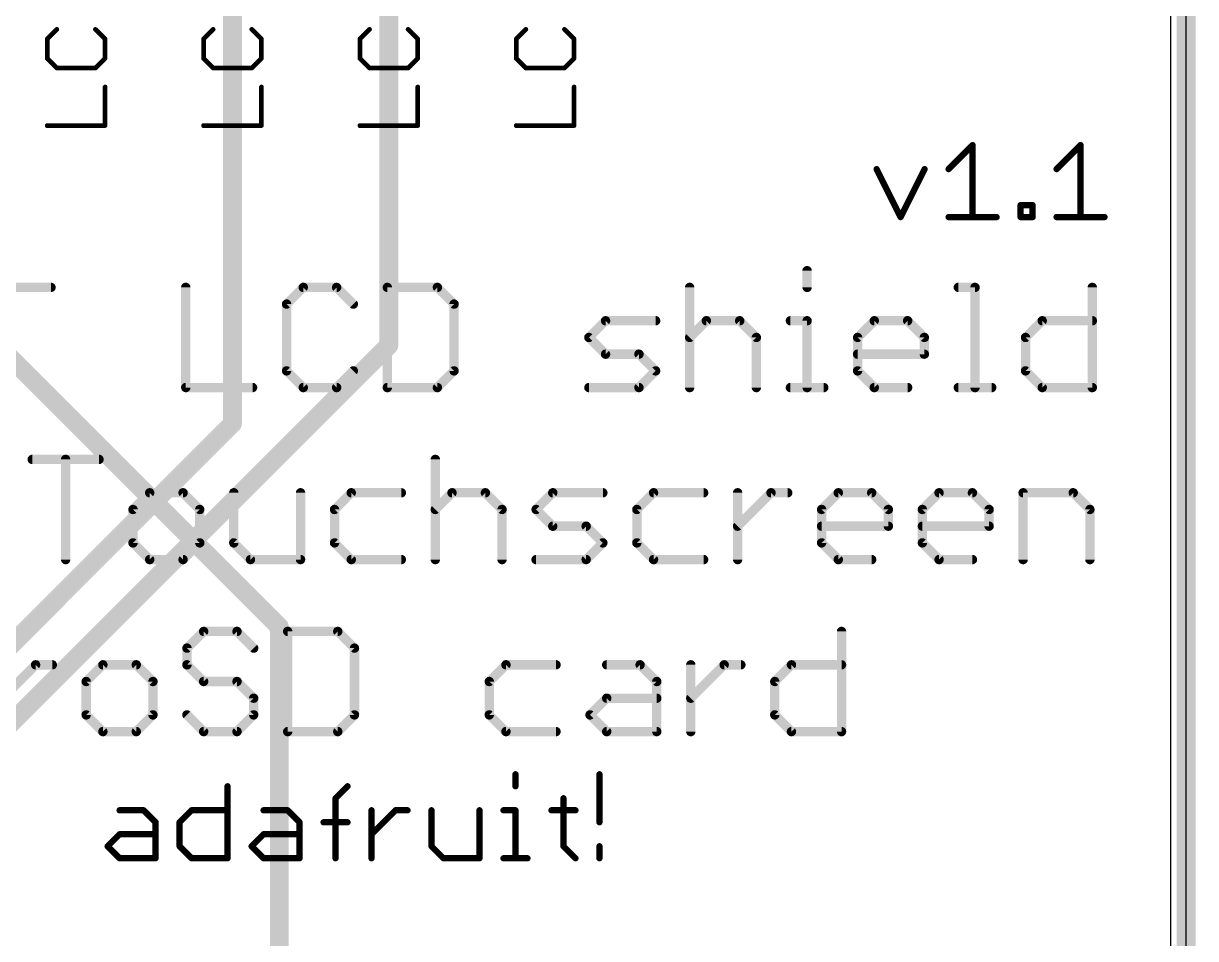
# Model space of a CAD drawing. Extents: x -5.1 to 70.5, y -0.2 to 53.5.
# Drawn here: x 51.47 to 70.51, y 31 to 45.87 of the extents above; entities that cross this region are included whole.
import ezdxf

# ---------------------------------------------------------------- set-up
doc = ezdxf.new("R2010")
doc.units = 0
for name, color, linetype in [('1', 12, 'CONTINUOUS'), ('16', 132, 'CONTINUOUS'), ('20', 53, 'CONTINUOUS'), ('21', 253, 'CONTINUOUS')]:
    doc.layers.add(name, color=color, linetype=linetype)

msp = doc.modelspace()

# ---------------------------------------------------------------- linework, layer by layer
at = {"layer": '1', "const_width": 0.3048}
for points in [[(70.358, 53.34), (70.358, 0)], [(55.626, 36.068), (46.736, 44.958)], [(55.626, 25.4), (55.626, 36.068)]]:
    msp.add_lwpolyline(points, dxfattribs=at)
at = {"layer": '1', "const_width": 0.1524}
for points in [[(55.7022, 36.068, 1), (55.5498, 36.068)], [(55.5721, 36.0141, 1), (55.6799, 36.1219)]]:
    msp.add_lwpolyline(points, format="xyb", dxfattribs=at)
at = {"layer": '16', "const_width": 0.3048}
for points in [[(54.864, 39.37), (54.864, 50.546)], [(57.404, 40.64), (57.404, 50.546)], [(48.434, 31.67), (57.404, 40.64)], [(48.164, 32.67), (54.864, 39.37)]]:
    msp.add_lwpolyline(points, dxfattribs=at)
at = {"layer": '16', "const_width": 0.1524}
for points in [[(57.4579, 40.5861, 1), (57.3501, 40.6939)], [(57.3278, 40.64, 1), (57.4802, 40.64)], [(54.7878, 39.37, 1), (54.9402, 39.37)], [(54.9179, 39.3161, 1), (54.8101, 39.4239)]]:
    msp.add_lwpolyline(points, format="xyb", dxfattribs=at)
at = {"layer": '20'}
msp.add_line((70.358, 0), (70.358, 53.34), dxfattribs=at)
at = {"layer": '21'}
msp.add_line((70.104, 48.26), (70.104, 15.494), dxfattribs=at)
for points, const_width in [([(52.0101, 45.7716), (51.8533, 45.6148)], 0.0762), ([(52.7939, 45.6148), (52.6371, 45.7716)], 0.0762), ([(54.5501, 45.7716), (54.3933, 45.6148)], 0.0762), ([(55.3339, 45.6148), (55.1771, 45.7716)], 0.0762), ([(57.0901, 45.7716), (56.9333, 45.6148)], 0.0762), ([(57.8739, 45.6148), (57.7171, 45.7716)], 0.0762), ([(59.6301, 45.7716), (59.4733, 45.6148)], 0.0762), ([(60.4139, 45.6148), (60.2571, 45.7716)], 0.0762), ([(51.8533, 45.6148), (51.8533, 45.3013)], 0.0762), ([(52.7939, 45.3013), (52.7939, 45.6148)], 0.0762), ([(54.3933, 45.6148), (54.3933, 45.3013)], 0.0762), ([(55.3339, 45.3013), (55.3339, 45.6148)], 0.0762), ([(56.9333, 45.6148), (56.9333, 45.3013)], 0.0762), ([(57.8739, 45.3013), (57.8739, 45.6148)], 0.0762), ([(59.4733, 45.6148), (59.4733, 45.3013)], 0.0762), ([(60.4139, 45.3013), (60.4139, 45.6148)], 0.0762), ([(51.8533, 45.3013), (52.0101, 45.1445)], 0.0762), ([(52.6371, 45.1445), (52.7939, 45.3013)], 0.0762), ([(54.3933, 45.3013), (54.5501, 45.1445)], 0.0762), ([(55.1771, 45.1445), (55.3339, 45.3013)], 0.0762), ([(56.9333, 45.3013), (57.0901, 45.1445)], 0.0762), ([(57.7171, 45.1445), (57.8739, 45.3013)], 0.0762), ([(59.4733, 45.3013), (59.6301, 45.1445)], 0.0762), ([(60.2571, 45.1445), (60.4139, 45.3013)], 0.0762), ([(52.0101, 45.1445), (52.6371, 45.1445)], 0.0762), ([(54.5501, 45.1445), (55.1771, 45.1445)], 0.0762), ([(57.0901, 45.1445), (57.7171, 45.1445)], 0.0762), ([(59.6301, 45.1445), (60.2571, 45.1445)], 0.0762), ([(52.7939, 44.209), (52.7939, 44.8361)], 0.0762), ([(55.3339, 44.209), (55.3339, 44.8361)], 0.0762), ([(57.8739, 44.209), (57.8739, 44.8361)], 0.0762), ([(60.4139, 44.209), (60.4139, 44.8361)], 0.0762), ([(51.8533, 44.209), (52.7939, 44.209)], 0.0762), ([(54.3933, 44.209), (55.3339, 44.209)], 0.0762), ([(56.9333, 44.209), (57.8739, 44.209)], 0.0762), ([(59.4733, 44.209), (60.4139, 44.209)], 0.0762), ([(66.4982, 43.5024), (66.888, 43.8922)], 0.1016), ([(66.888, 43.8922), (66.888, 42.7228)], 0.1016), ([(68.2523, 43.5024), (68.6421, 43.8922)], 0.1016), ([(68.6421, 43.8922), (68.6421, 42.7228)], 0.1016), ([(65.3288, 43.5024), (65.7186, 42.7228)], 0.1016), ([(65.7186, 42.7228), (66.1084, 43.5024)], 0.1016), ([(67.6676, 42.7228), (67.6676, 42.9177)], 0.1016), ([(67.6676, 42.9177), (67.8625, 42.9177)], 0.1016), ([(67.8625, 42.9177), (67.8625, 42.7228)], 0.1016), ([(66.4982, 42.7228), (67.2778, 42.7228)], 0.1016), ([(67.8625, 42.7228), (67.6676, 42.7228)], 0.1016), ([(68.2523, 42.7228), (69.0319, 42.7228)], 0.1016), ([(64.1993, 41.8524), (64.1993, 41.5812)], 0.1524), ([(50.8309, 41.5812), (51.9155, 41.5812)], 0.1524), ([(54.1052, 41.5812), (54.1052, 39.9542)], 0.1524), ([(56.0135, 41.5812), (55.7423, 41.31)], 0.1524), ([(56.5558, 41.5812), (56.0135, 41.5812)], 0.1524), ([(56.827, 41.31), (56.5558, 41.5812)], 0.1524), ([(57.3795, 41.5812), (57.3795, 39.9542)], 0.1524), ([(58.193, 41.5812), (57.3795, 41.5812)], 0.1524), ([(58.4641, 41.31), (58.193, 41.5812)], 0.1524), ([(62.291, 41.5812), (62.291, 39.9542)], 0.1524), ([(66.6567, 41.5812), (66.9279, 41.5812)], 0.1524), ([(66.9279, 41.5812), (66.9279, 39.9542)], 0.1524), ([(68.8328, 41.5812), (68.8328, 39.9542)], 0.1524), ([(55.7423, 41.31), (55.7423, 40.2254)], 0.1524), ([(58.4641, 40.2254), (58.4641, 41.31)], 0.1524), ([(60.6538, 40.7677), (60.925, 41.0389)], 0.1524), ([(60.925, 41.0389), (61.7385, 41.0389)], 0.1524), ([(62.291, 40.7677), (62.5621, 41.0389)], 0.1524), ([(62.5621, 41.0389), (63.1044, 41.0389)], 0.1524), ([(63.1044, 41.0389), (63.3756, 40.7677)], 0.1524), ([(63.9281, 41.0389), (64.1993, 41.0389)], 0.1524), ([(64.1993, 41.0389), (64.1993, 39.9542)], 0.1524), ([(65.0195, 40.7677), (65.2907, 41.0389)], 0.1524), ([(65.2907, 41.0389), (65.833, 41.0389)], 0.1524), ([(65.833, 41.0389), (66.1042, 40.7677)], 0.1524), ([(67.7481, 40.7677), (68.0193, 41.0389)], 0.1524), ([(68.0193, 41.0389), (68.8328, 41.0389)], 0.1524), ([(60.925, 40.4965), (60.6538, 40.7677)], 0.1524), ([(63.3756, 40.7677), (63.3756, 39.9542)], 0.1524), ([(65.0195, 40.2254), (65.0195, 40.7677)], 0.1524), ([(66.1042, 40.7677), (66.1042, 40.4965)], 0.1524), ([(67.7481, 40.2254), (67.7481, 40.7677)], 0.1524), ([(61.4673, 40.4965), (60.925, 40.4965)], 0.1524), ([(61.7385, 40.2254), (61.4673, 40.4965)], 0.1524), ([(66.1042, 40.4965), (65.0195, 40.4965)], 0.1524), ([(55.7423, 40.2254), (56.0135, 39.9542)], 0.1524), ([(56.5558, 39.9542), (56.827, 40.2254)], 0.1524), ([(58.193, 39.9542), (58.4641, 40.2254)], 0.1524), ([(61.4673, 39.9542), (61.7385, 40.2254)], 0.1524), ([(65.2907, 39.9542), (65.0195, 40.2254)], 0.1524), ([(68.0193, 39.9542), (67.7481, 40.2254)], 0.1524), ([(54.1052, 39.9542), (55.1898, 39.9542)], 0.1524), ([(56.0135, 39.9542), (56.5558, 39.9542)], 0.1524), ([(57.3795, 39.9542), (58.193, 39.9542)], 0.1524), ([(60.6538, 39.9542), (61.4673, 39.9542)], 0.1524), ([(63.9281, 39.9542), (64.4704, 39.9542)], 0.1524), ([(65.833, 39.9542), (65.2907, 39.9542)], 0.1524), ([(66.6567, 39.9542), (67.199, 39.9542)], 0.1524), ([(68.8328, 39.9542), (68.0193, 39.9542)], 0.1524), ([(51.6105, 38.7872), (52.6952, 38.7872)], 0.1524), ([(52.1528, 37.1602), (52.1528, 38.7872)], 0.1524), ([(58.1591, 38.7872), (58.1591, 37.1602)], 0.1524), ([(53.5188, 38.2449), (53.2477, 37.9737)], 0.1524), ([(54.0612, 38.2449), (53.5188, 38.2449)], 0.1524), ([(54.3323, 37.9737), (54.0612, 38.2449)], 0.1524), ([(54.8848, 38.2449), (54.8848, 37.4314)], 0.1524), ([(55.9695, 37.1602), (55.9695, 38.2449)], 0.1524), ([(56.7931, 38.2449), (56.522, 37.9737)], 0.1524), ([(57.6066, 38.2449), (56.7931, 38.2449)], 0.1524), ([(58.1591, 37.9737), (58.4303, 38.2449)], 0.1524), ([(58.4303, 38.2449), (58.9726, 38.2449)], 0.1524), ([(58.9726, 38.2449), (59.2438, 37.9737)], 0.1524), ([(59.7963, 37.9737), (60.0675, 38.2449)], 0.1524), ([(60.0675, 38.2449), (60.881, 38.2449)], 0.1524), ([(61.7046, 38.2449), (61.4335, 37.9737)], 0.1524), ([(62.5181, 38.2449), (61.7046, 38.2449)], 0.1524), ([(63.0706, 37.1602), (63.0706, 38.2449)], 0.1524), ([(63.0706, 37.7025), (63.6129, 38.2449)], 0.1524), ([(63.6129, 38.2449), (63.8841, 38.2449)], 0.1524), ([(64.4349, 37.9737), (64.7061, 38.2449)], 0.1524), ([(64.7061, 38.2449), (65.2484, 38.2449)], 0.1524), ([(65.2484, 38.2449), (65.5196, 37.9737)], 0.1524), ([(66.0721, 37.9737), (66.3432, 38.2449)], 0.1524), ([(66.3432, 38.2449), (66.8856, 38.2449)], 0.1524), ([(66.8856, 38.2449), (67.1567, 37.9737)], 0.1524), ([(67.7092, 37.1602), (67.7092, 38.2449)], 0.1524), ([(67.7092, 38.2449), (68.5227, 38.2449)], 0.1524), ([(68.5227, 38.2449), (68.7939, 37.9737)], 0.1524), ([(53.2477, 37.9737), (53.2477, 37.4314)], 0.1524), ([(54.3323, 37.4314), (54.3323, 37.9737)], 0.1524), ([(56.522, 37.9737), (56.522, 37.4314)], 0.1524), ([(59.2438, 37.9737), (59.2438, 37.1602)], 0.1524), ([(60.0675, 37.7025), (59.7963, 37.9737)], 0.1524), ([(61.4335, 37.9737), (61.4335, 37.4314)], 0.1524), ([(64.4349, 37.4314), (64.4349, 37.9737)], 0.1524), ([(65.5196, 37.9737), (65.5196, 37.7025)], 0.1524), ([(66.0721, 37.4314), (66.0721, 37.9737)], 0.1524), ([(67.1567, 37.9737), (67.1567, 37.7025)], 0.1524), ([(68.7939, 37.9737), (68.7939, 37.1602)], 0.1524), ([(60.6098, 37.7025), (60.0675, 37.7025)], 0.1524), ([(60.881, 37.4314), (60.6098, 37.7025)], 0.1524), ([(65.5196, 37.7025), (64.4349, 37.7025)], 0.1524), ([(67.1567, 37.7025), (66.0721, 37.7025)], 0.1524), ([(53.2477, 37.4314), (53.5188, 37.1602)], 0.1524), ([(54.0612, 37.1602), (54.3323, 37.4314)], 0.1524), ([(54.8848, 37.4314), (55.156, 37.1602)], 0.1524), ([(56.522, 37.4314), (56.7931, 37.1602)], 0.1524), ([(60.6098, 37.1602), (60.881, 37.4314)], 0.1524), ([(61.4335, 37.4314), (61.7046, 37.1602)], 0.1524), ([(64.7061, 37.1602), (64.4349, 37.4314)], 0.1524), ([(66.3432, 37.1602), (66.0721, 37.4314)], 0.1524), ([(53.5188, 37.1602), (54.0612, 37.1602)], 0.1524), ([(55.156, 37.1602), (55.9695, 37.1602)], 0.1524), ([(56.7931, 37.1602), (57.6066, 37.1602)], 0.1524), ([(59.7963, 37.1602), (60.6098, 37.1602)], 0.1524), ([(61.7046, 37.1602), (62.5181, 37.1602)], 0.1524), ([(65.2484, 37.1602), (64.7061, 37.1602)], 0.1524), ([(66.8856, 37.1602), (66.3432, 37.1602)], 0.1524), ([(54.3952, 35.9932), (54.124, 35.722)], 0.1524), ([(54.9375, 35.9932), (54.3952, 35.9932)], 0.1524), ([(55.2087, 35.722), (54.9375, 35.9932)], 0.1524), ([(55.7612, 35.9932), (55.7612, 34.3662)], 0.1524), ([(56.5747, 35.9932), (55.7612, 35.9932)], 0.1524), ([(56.8458, 35.722), (56.5747, 35.9932)], 0.1524), ([(64.7588, 35.9932), (64.7588, 34.3662)], 0.1524), ([(54.124, 35.722), (54.124, 35.4509)], 0.1524), ([(56.8458, 34.6374), (56.8458, 35.722)], 0.1524), ([(51.1226, 34.9085), (51.6649, 35.4509)], 0.1524), ([(51.6649, 35.4509), (51.9361, 35.4509)], 0.1524), ([(52.758, 35.4509), (52.4869, 35.1797)], 0.1524), ([(53.3004, 35.4509), (52.758, 35.4509)], 0.1524), ([(53.5715, 35.1797), (53.3004, 35.4509)], 0.1524), ([(54.124, 35.4509), (54.3952, 35.1797)], 0.1524), ([(59.3067, 35.4509), (59.0355, 35.1797)], 0.1524), ([(60.1202, 35.4509), (59.3067, 35.4509)], 0.1524), ([(60.9438, 35.4509), (61.4861, 35.4509)], 0.1524), ([(61.4861, 35.4509), (61.7573, 35.1797)], 0.1524), ([(62.3098, 34.3662), (62.3098, 35.4509)], 0.1524), ([(62.3098, 34.9085), (62.8521, 35.4509)], 0.1524), ([(62.8521, 35.4509), (63.1233, 35.4509)], 0.1524), ([(63.6741, 35.1797), (63.9453, 35.4509)], 0.1524), ([(63.9453, 35.4509), (64.7588, 35.4509)], 0.1524), ([(52.4869, 35.1797), (52.4869, 34.6374)], 0.1524), ([(53.5715, 34.6374), (53.5715, 35.1797)], 0.1524), ([(54.3952, 35.1797), (54.9375, 35.1797)], 0.1524), ([(54.9375, 35.1797), (55.2087, 34.9085)], 0.1524), ([(59.0355, 35.1797), (59.0355, 34.6374)], 0.1524), ([(61.7573, 35.1797), (61.7573, 34.3662)], 0.1524), ([(63.6741, 34.6374), (63.6741, 35.1797)], 0.1524), ([(55.2087, 34.9085), (55.2087, 34.6374)], 0.1524), ([(60.6727, 34.6374), (60.9438, 34.9085)], 0.1524), ([(60.9438, 34.9085), (61.7573, 34.9085)], 0.1524), ([(52.4869, 34.6374), (52.758, 34.3662)], 0.1524), ([(53.3004, 34.3662), (53.5715, 34.6374)], 0.1524), ([(54.3952, 34.3662), (54.124, 34.6374)], 0.1524), ([(55.2087, 34.6374), (54.9375, 34.3662)], 0.1524), ([(56.5747, 34.3662), (56.8458, 34.6374)], 0.1524), ([(59.0355, 34.6374), (59.3067, 34.3662)], 0.1524), ([(60.9438, 34.3662), (60.6727, 34.6374)], 0.1524), ([(63.9453, 34.3662), (63.6741, 34.6374)], 0.1524), ([(52.758, 34.3662), (53.3004, 34.3662)], 0.1524), ([(54.9375, 34.3662), (54.3952, 34.3662)], 0.1524), ([(55.7612, 34.3662), (56.5747, 34.3662)], 0.1524), ([(59.3067, 34.3662), (60.1202, 34.3662)], 0.1524), ([(61.7573, 34.3662), (60.9438, 34.3662)], 0.1524), ([(64.7588, 34.3662), (63.9453, 34.3662)], 0.1524), ([(59.4616, 33.6731), (59.4616, 33.4782)], 0.1016), ([(60.8259, 33.6731), (60.8259, 32.8935)], 0.1016), ([(54.784, 33.4782), (54.784, 32.3088)], 0.1016), ([(56.5381, 33.2833), (56.733, 33.4782)], 0.1016), ([(56.5381, 32.3088), (56.5381, 33.2833)], 0.1016), ([(60.2412, 33.2833), (60.2412, 32.5037)], 0.1016), ([(53.0299, 33.0884), (53.4197, 33.0884)], 0.1016), ([(53.4197, 33.0884), (53.6146, 32.8935)], 0.1016), ([(54.0044, 32.8935), (54.1993, 33.0884)], 0.1016), ([(54.1993, 33.0884), (54.784, 33.0884)], 0.1016), ([(55.3687, 33.0884), (55.7585, 33.0884)], 0.1016), ([(55.7585, 33.0884), (55.9534, 32.8935)], 0.1016), ([(57.1228, 32.3088), (57.1228, 33.0884)], 0.1016), ([(57.1228, 32.6986), (57.5126, 33.0884)], 0.1016), ([(57.5126, 33.0884), (57.7075, 33.0884)], 0.1016), ([(58.0973, 33.0884), (58.0973, 32.5037)], 0.1016), ([(58.8769, 32.3088), (58.8769, 33.0884)], 0.1016), ([(59.2667, 33.0884), (59.4616, 33.0884)], 0.1016), ([(59.4616, 33.0884), (59.4616, 32.3088)], 0.1016), ([(60.0463, 33.0884), (60.4361, 33.0884)], 0.1016), ([(53.6146, 32.8935), (53.6146, 32.3088)], 0.1016), ([(54.0044, 32.5037), (54.0044, 32.8935)], 0.1016), ([(55.9534, 32.8935), (55.9534, 32.3088)], 0.1016), ([(56.3432, 32.8935), (56.733, 32.8935)], 0.1016), ([(52.835, 32.5037), (53.0299, 32.6986)], 0.1016), ([(53.0299, 32.6986), (53.6146, 32.6986)], 0.1016), ([(55.1738, 32.5037), (55.3687, 32.6986)], 0.1016), ([(55.3687, 32.6986), (55.9534, 32.6986)], 0.1016), ([(53.0299, 32.3088), (52.835, 32.5037)], 0.1016), ([(54.1993, 32.3088), (54.0044, 32.5037)], 0.1016), ([(55.3687, 32.3088), (55.1738, 32.5037)], 0.1016), ([(58.0973, 32.5037), (58.2922, 32.3088)], 0.1016), ([(60.2412, 32.5037), (60.4361, 32.3088)], 0.1016), ([(60.8259, 32.5037), (60.8259, 32.3088)], 0.1016), ([(53.6146, 32.3088), (53.0299, 32.3088)], 0.1016), ([(54.784, 32.3088), (54.1993, 32.3088)], 0.1016), ([(55.9534, 32.3088), (55.3687, 32.3088)], 0.1016), ([(58.2922, 32.3088), (58.8769, 32.3088)], 0.1016), ([(59.2667, 32.3088), (59.6565, 32.3088)], 0.1016)]:
    msp.add_lwpolyline(points, dxfattribs=dict(at, const_width=const_width))
for points, const_width in [([(52.0235, 45.7581, 1), (51.9966, 45.785)], 0.0381), ([(52.6506, 45.785, 1), (52.6237, 45.7581)], 0.0381), ([(54.5635, 45.7581, 1), (54.5366, 45.785)], 0.0381), ([(55.1906, 45.785, 1), (55.1637, 45.7581)], 0.0381), ([(57.1035, 45.7581, 1), (57.0766, 45.785)], 0.0381), ([(57.7306, 45.785, 1), (57.7037, 45.7581)], 0.0381), ([(59.6435, 45.7581, 1), (59.6166, 45.785)], 0.0381), ([(60.2706, 45.785, 1), (60.2437, 45.7581)], 0.0381), ([(51.8723, 45.6148, 1), (51.8342, 45.6148)], 0.0381), ([(51.8398, 45.6283, 1), (51.8668, 45.6013)], 0.0381), ([(52.813, 45.6148, 1), (52.7749, 45.6148)], 0.0381), ([(52.7804, 45.6013, 1), (52.8074, 45.6283)], 0.0381), ([(54.4123, 45.6148, 1), (54.3742, 45.6148)], 0.0381), ([(54.3798, 45.6283, 1), (54.4068, 45.6013)], 0.0381), ([(55.3529, 45.6148, 1), (55.3148, 45.6148)], 0.0381), ([(55.3204, 45.6013, 1), (55.3474, 45.6283)], 0.0381), ([(56.9523, 45.6148, 1), (56.9142, 45.6148)], 0.0381), ([(56.9198, 45.6283, 1), (56.9468, 45.6013)], 0.0381), ([(57.893, 45.6148, 1), (57.8549, 45.6148)], 0.0381), ([(57.8604, 45.6013, 1), (57.8874, 45.6283)], 0.0381), ([(59.4923, 45.6148, 1), (59.4542, 45.6148)], 0.0381), ([(59.4598, 45.6283, 1), (59.4868, 45.6013)], 0.0381), ([(60.433, 45.6148, 1), (60.3949, 45.6148)], 0.0381), ([(60.4004, 45.6013, 1), (60.4274, 45.6283)], 0.0381), ([(51.8668, 45.3147, 1), (51.8398, 45.2878)], 0.0381), ([(52.8074, 45.2878, 1), (52.7804, 45.3147)], 0.0381), ([(54.4068, 45.3147, 1), (54.3798, 45.2878)], 0.0381), ([(55.3474, 45.2878, 1), (55.3204, 45.3147)], 0.0381), ([(56.9468, 45.3147, 1), (56.9198, 45.2878)], 0.0381), ([(57.8874, 45.2878, 1), (57.8604, 45.3147)], 0.0381), ([(59.4868, 45.3147, 1), (59.4598, 45.2878)], 0.0381), ([(60.4274, 45.2878, 1), (60.4004, 45.3147)], 0.0381), ([(51.8342, 45.3013, 1), (51.8723, 45.3013)], 0.0381), ([(52.0101, 45.1636, 1), (52.0101, 45.1255)], 0.0381), ([(51.9966, 45.131, 1), (52.0235, 45.158)], 0.0381), ([(52.6237, 45.158, 1), (52.6506, 45.131)], 0.0381), ([(52.6371, 45.1255, 1), (52.6371, 45.1636)], 0.0381), ([(52.7749, 45.3013, 1), (52.813, 45.3013)], 0.0381), ([(54.3742, 45.3013, 1), (54.4123, 45.3013)], 0.0381), ([(54.5501, 45.1636, 1), (54.5501, 45.1255)], 0.0381), ([(54.5366, 45.131, 1), (54.5635, 45.158)], 0.0381), ([(55.1637, 45.158, 1), (55.1906, 45.131)], 0.0381), ([(55.1771, 45.1255, 1), (55.1771, 45.1636)], 0.0381), ([(55.3148, 45.3013, 1), (55.3529, 45.3013)], 0.0381), ([(56.9142, 45.3013, 1), (56.9523, 45.3013)], 0.0381), ([(57.0901, 45.1636, 1), (57.0901, 45.1255)], 0.0381), ([(57.0766, 45.131, 1), (57.1035, 45.158)], 0.0381), ([(57.7037, 45.158, 1), (57.7306, 45.131)], 0.0381), ([(57.7171, 45.1255, 1), (57.7171, 45.1636)], 0.0381), ([(57.8549, 45.3013, 1), (57.893, 45.3013)], 0.0381), ([(59.4542, 45.3013, 1), (59.4923, 45.3013)], 0.0381), ([(59.6301, 45.1636, 1), (59.6301, 45.1255)], 0.0381), ([(59.6166, 45.131, 1), (59.6435, 45.158)], 0.0381), ([(60.2437, 45.158, 1), (60.2706, 45.131)], 0.0381), ([(60.2571, 45.1255, 1), (60.2571, 45.1636)], 0.0381), ([(60.3949, 45.3013, 1), (60.433, 45.3013)], 0.0381), ([(52.813, 44.8361, 1), (52.7749, 44.8361)], 0.0381), ([(55.3529, 44.8361, 1), (55.3148, 44.8361)], 0.0381), ([(57.893, 44.8361, 1), (57.8549, 44.8361)], 0.0381), ([(60.433, 44.8361, 1), (60.3949, 44.8361)], 0.0381), ([(51.8533, 44.228, 1), (51.8533, 44.1899)], 0.0381), ([(52.7749, 44.209, 1), (52.813, 44.209)], 0.0381), ([(52.7939, 44.1899, 1), (52.7939, 44.228)], 0.0381), ([(54.3933, 44.228, 1), (54.3933, 44.1899)], 0.0381), ([(55.3148, 44.209, 1), (55.3529, 44.209)], 0.0381), ([(55.3339, 44.1899, 1), (55.3339, 44.228)], 0.0381), ([(56.9333, 44.228, 1), (56.9333, 44.1899)], 0.0381), ([(57.8549, 44.209, 1), (57.893, 44.209)], 0.0381), ([(57.8739, 44.1899, 1), (57.8739, 44.228)], 0.0381), ([(59.4733, 44.228, 1), (59.4733, 44.1899)], 0.0381), ([(60.3949, 44.209, 1), (60.433, 44.209)], 0.0381), ([(60.4139, 44.1899, 1), (60.4139, 44.228)], 0.0381), ([(66.9134, 43.8922, 1), (66.8626, 43.8922)], 0.0508), ([(66.906, 43.8742, 1), (66.87, 43.9102)], 0.0508), ([(68.6675, 43.8922, 1), (68.6167, 43.8922)], 0.0508), ([(68.66, 43.8742, 1), (68.6241, 43.9102)], 0.0508), ([(65.3515, 43.5138, 1), (65.3061, 43.491)], 0.0508), ([(66.1311, 43.491, 1), (66.0857, 43.5138)], 0.0508), ([(66.4802, 43.5204, 1), (66.5162, 43.4844)], 0.0508), ([(68.2343, 43.5204, 1), (68.2703, 43.4844)], 0.0508), ([(67.693, 42.9177, 1), (67.6422, 42.9177)], 0.0508), ([(67.6676, 42.9431, 1), (67.6676, 42.8923)], 0.0508), ([(67.8879, 42.9177, 1), (67.8371, 42.9177)], 0.0508), ([(67.8625, 42.8923, 1), (67.8625, 42.9431)], 0.0508), ([(65.6959, 42.7342, 1), (65.7413, 42.7114)], 0.0508), ([(65.6959, 42.7114, 1), (65.7413, 42.7342)], 0.0508), ([(66.4982, 42.7482, 1), (66.4982, 42.6974)], 0.0508), ([(66.8626, 42.7228, 1), (66.9134, 42.7228)], 0.0508), ([(67.2778, 42.6974, 1), (67.2778, 42.7482)], 0.0508), ([(67.6676, 42.7482, 1), (67.6676, 42.6974)], 0.0508), ([(67.6422, 42.7228, 1), (67.693, 42.7228)], 0.0508), ([(67.8371, 42.7228, 1), (67.8879, 42.7228)], 0.0508), ([(67.8625, 42.6974, 1), (67.8625, 42.7482)], 0.0508), ([(68.2523, 42.7482, 1), (68.2523, 42.6974)], 0.0508), ([(68.6167, 42.7228, 1), (68.6675, 42.7228)], 0.0508), ([(69.0319, 42.6974, 1), (69.0319, 42.7482)], 0.0508), ([(64.2374, 41.8524, 1), (64.1612, 41.8524)], 0.0762), ([(51.9155, 41.5431, 1), (51.9155, 41.6193)], 0.0762), ([(54.1433, 41.5812, 1), (54.0671, 41.5812)], 0.0762), ([(56.0135, 41.6193, 1), (56.0135, 41.5431)], 0.0762), ([(56.0404, 41.5542, 1), (55.9865, 41.6081)], 0.0762), ([(56.5828, 41.6081, 1), (56.5289, 41.5542)], 0.0762), ([(56.5558, 41.5431, 1), (56.5558, 41.6193)], 0.0762), ([(57.4176, 41.5812, 1), (57.3414, 41.5812)], 0.0762), ([(57.3795, 41.6193, 1), (57.3795, 41.5431)], 0.0762), ([(58.2199, 41.6081, 1), (58.166, 41.5542)], 0.0762), ([(58.193, 41.5431, 1), (58.193, 41.6193)], 0.0762), ([(62.3291, 41.5812, 1), (62.2529, 41.5812)], 0.0762), ([(64.1612, 41.5812, 1), (64.2374, 41.5812)], 0.0762), ([(66.6567, 41.6193, 1), (66.6567, 41.5431)], 0.0762), ([(66.966, 41.5812, 1), (66.8898, 41.5812)], 0.0762), ([(66.9279, 41.5431, 1), (66.9279, 41.6193)], 0.0762), ([(68.8709, 41.5812, 1), (68.7947, 41.5812)], 0.0762), ([(55.7804, 41.31, 1), (55.7042, 41.31)], 0.0762), ([(55.7154, 41.337, 1), (55.7693, 41.2831)], 0.0762), ([(56.8, 41.2831, 1), (56.8539, 41.337)], 0.0762), ([(58.5022, 41.31, 1), (58.426, 41.31)], 0.0762), ([(58.4372, 41.2831, 1), (58.4911, 41.337)], 0.0762), ([(60.925, 41.077, 1), (60.925, 41.0008)], 0.0762), ([(60.9519, 41.0119, 1), (60.898, 41.0658)], 0.0762), ([(61.7385, 41.0008, 1), (61.7385, 41.077)], 0.0762), ([(62.5621, 41.077, 1), (62.5621, 41.0008)], 0.0762), ([(62.5891, 41.0119, 1), (62.5352, 41.0658)], 0.0762), ([(63.1314, 41.0658, 1), (63.0775, 41.0119)], 0.0762), ([(63.1044, 41.0008, 1), (63.1044, 41.077)], 0.0762), ([(63.9281, 41.077, 1), (63.9281, 41.0008)], 0.0762), ([(64.2374, 41.0389, 1), (64.1612, 41.0389)], 0.0762), ([(64.1993, 41.0008, 1), (64.1993, 41.077)], 0.0762), ([(65.2907, 41.077, 1), (65.2907, 41.0008)], 0.0762), ([(65.3176, 41.0119, 1), (65.2638, 41.0658)], 0.0762), ([(65.86, 41.0658, 1), (65.8061, 41.0119)], 0.0762), ([(65.833, 41.0008, 1), (65.833, 41.077)], 0.0762), ([(68.0193, 41.077, 1), (68.0193, 41.0008)], 0.0762), ([(68.0462, 41.0119, 1), (67.9924, 41.0658)], 0.0762), ([(68.8328, 41.0008, 1), (68.8328, 41.077)], 0.0762), ([(60.6807, 40.7946, 1), (60.6269, 40.7408)], 0.0762), ([(60.6269, 40.7946, 1), (60.6807, 40.7408)], 0.0762), ([(62.264, 40.7946, 1), (62.3179, 40.7408)], 0.0762), ([(63.4137, 40.7677, 1), (63.3375, 40.7677)], 0.0762), ([(63.3487, 40.7408, 1), (63.4026, 40.7946)], 0.0762), ([(65.0576, 40.7677, 1), (64.9814, 40.7677)], 0.0762), ([(64.9926, 40.7946, 1), (65.0465, 40.7408)], 0.0762), ([(66.1423, 40.7677, 1), (66.0661, 40.7677)], 0.0762), ([(66.0773, 40.7408, 1), (66.1311, 40.7946)], 0.0762), ([(67.7862, 40.7677, 1), (67.71, 40.7677)], 0.0762), ([(67.7212, 40.7946, 1), (67.7751, 40.7408)], 0.0762), ([(60.925, 40.5346, 1), (60.925, 40.4584)], 0.0762), ([(60.898, 40.4696, 1), (60.9519, 40.5235)], 0.0762), ([(61.4942, 40.5235, 1), (61.4403, 40.4696)], 0.0762), ([(61.4673, 40.4584, 1), (61.4673, 40.5346)], 0.0762), ([(65.0195, 40.5346, 1), (65.0195, 40.4584)], 0.0762), ([(66.1042, 40.4584, 1), (66.1042, 40.5346)], 0.0762), ([(66.0661, 40.4965, 1), (66.1423, 40.4965)], 0.0762), ([(55.7693, 40.2523, 1), (55.7154, 40.1984)], 0.0762), ([(55.7042, 40.2254, 1), (55.7804, 40.2254)], 0.0762), ([(56.8539, 40.1984, 1), (56.8, 40.2523)], 0.0762), ([(58.426, 40.2254, 1), (58.5022, 40.2254)], 0.0762), ([(58.4911, 40.1984, 1), (58.4372, 40.2523)], 0.0762), ([(61.7654, 40.1984, 1), (61.7115, 40.2523)], 0.0762), ([(61.7115, 40.1984, 1), (61.7654, 40.2523)], 0.0762), ([(65.0465, 40.2523, 1), (64.9926, 40.1984)], 0.0762), ([(64.9814, 40.2254, 1), (65.0576, 40.2254)], 0.0762), ([(67.7751, 40.2523, 1), (67.7212, 40.1984)], 0.0762), ([(67.71, 40.2254, 1), (67.7862, 40.2254)], 0.0762), ([(54.1052, 39.9923, 1), (54.1052, 39.9161)], 0.0762), ([(54.0671, 39.9542, 1), (54.1433, 39.9542)], 0.0762), ([(55.1898, 39.9161, 1), (55.1898, 39.9923)], 0.0762), ([(56.0135, 39.9923, 1), (56.0135, 39.9161)], 0.0762), ([(55.9865, 39.9273, 1), (56.0404, 39.9811)], 0.0762), ([(56.5289, 39.9811, 1), (56.5828, 39.9273)], 0.0762), ([(56.5558, 39.9161, 1), (56.5558, 39.9923)], 0.0762), ([(57.3795, 39.9923, 1), (57.3795, 39.9161)], 0.0762), ([(57.3414, 39.9542, 1), (57.4176, 39.9542)], 0.0762), ([(58.166, 39.9811, 1), (58.2199, 39.9273)], 0.0762), ([(58.193, 39.9161, 1), (58.193, 39.9923)], 0.0762), ([(60.6538, 39.9923, 1), (60.6538, 39.9161)], 0.0762), ([(61.4403, 39.9811, 1), (61.4942, 39.9273)], 0.0762), ([(61.4673, 39.9161, 1), (61.4673, 39.9923)], 0.0762), ([(62.2529, 39.9542, 1), (62.3291, 39.9542)], 0.0762), ([(63.3375, 39.9542, 1), (63.4137, 39.9542)], 0.0762), ([(63.9281, 39.9923, 1), (63.9281, 39.9161)], 0.0762), ([(64.1612, 39.9542, 1), (64.2374, 39.9542)], 0.0762), ([(64.4704, 39.9161, 1), (64.4704, 39.9923)], 0.0762), ([(65.2907, 39.9923, 1), (65.2907, 39.9161)], 0.0762), ([(65.2638, 39.9273, 1), (65.3176, 39.9811)], 0.0762), ([(65.833, 39.9161, 1), (65.833, 39.9923)], 0.0762), ([(66.6567, 39.9923, 1), (66.6567, 39.9161)], 0.0762), ([(66.8898, 39.9542, 1), (66.966, 39.9542)], 0.0762), ([(67.199, 39.9161, 1), (67.199, 39.9923)], 0.0762), ([(68.0193, 39.9923, 1), (68.0193, 39.9161)], 0.0762), ([(67.9924, 39.9273, 1), (68.0462, 39.9811)], 0.0762), ([(68.7947, 39.9542, 1), (68.8709, 39.9542)], 0.0762), ([(68.8328, 39.9161, 1), (68.8328, 39.9923)], 0.0762), ([(51.6105, 38.8253, 1), (51.6105, 38.7491)], 0.0762), ([(52.1909, 38.7872, 1), (52.1147, 38.7872)], 0.0762), ([(52.6952, 38.7491, 1), (52.6952, 38.8253)], 0.0762), ([(58.1972, 38.7872, 1), (58.121, 38.7872)], 0.0762), ([(53.5188, 38.283, 1), (53.5188, 38.2068)], 0.0762), ([(53.5458, 38.2179, 1), (53.4919, 38.2718)], 0.0762), ([(54.0881, 38.2718, 1), (54.0342, 38.2179)], 0.0762), ([(54.0612, 38.2068, 1), (54.0612, 38.283)], 0.0762), ([(54.9229, 38.2449, 1), (54.8467, 38.2449)], 0.0762), ([(56.0076, 38.2449, 1), (55.9314, 38.2449)], 0.0762), ([(56.7931, 38.283, 1), (56.7931, 38.2068)], 0.0762), ([(56.8201, 38.2179, 1), (56.7662, 38.2718)], 0.0762), ([(57.6066, 38.2068, 1), (57.6066, 38.283)], 0.0762), ([(58.4303, 38.283, 1), (58.4303, 38.2068)], 0.0762), ([(58.4572, 38.2179, 1), (58.4034, 38.2718)], 0.0762), ([(58.9996, 38.2718, 1), (58.9457, 38.2179)], 0.0762), ([(58.9726, 38.2068, 1), (58.9726, 38.283)], 0.0762), ([(60.0675, 38.283, 1), (60.0675, 38.2068)], 0.0762), ([(60.0944, 38.2179, 1), (60.0405, 38.2718)], 0.0762), ([(60.881, 38.2068, 1), (60.881, 38.283)], 0.0762), ([(61.7046, 38.283, 1), (61.7046, 38.2068)], 0.0762), ([(61.7316, 38.2179, 1), (61.6777, 38.2718)], 0.0762), ([(62.5181, 38.2068, 1), (62.5181, 38.283)], 0.0762), ([(63.1087, 38.2449, 1), (63.0325, 38.2449)], 0.0762), ([(63.6129, 38.283, 1), (63.6129, 38.2068)], 0.0762), ([(63.6399, 38.2179, 1), (63.586, 38.2718)], 0.0762), ([(63.8841, 38.2068, 1), (63.8841, 38.283)], 0.0762), ([(64.7061, 38.283, 1), (64.7061, 38.2068)], 0.0762), ([(64.733, 38.2179, 1), (64.6791, 38.2718)], 0.0762), ([(65.2753, 38.2718, 1), (65.2215, 38.2179)], 0.0762), ([(65.2484, 38.2068, 1), (65.2484, 38.283)], 0.0762), ([(66.3432, 38.283, 1), (66.3432, 38.2068)], 0.0762), ([(66.3702, 38.2179, 1), (66.3163, 38.2718)], 0.0762), ([(66.9125, 38.2718, 1), (66.8586, 38.2179)], 0.0762), ([(66.8856, 38.2068, 1), (66.8856, 38.283)], 0.0762), ([(67.7473, 38.2449, 1), (67.6711, 38.2449)], 0.0762), ([(67.7092, 38.283, 1), (67.7092, 38.2068)], 0.0762), ([(68.5497, 38.2718, 1), (68.4958, 38.2179)], 0.0762), ([(68.5227, 38.2068, 1), (68.5227, 38.283)], 0.0762), ([(53.2858, 37.9737, 1), (53.2096, 37.9737)], 0.0762), ([(53.2207, 38.0006, 1), (53.2746, 37.9468)], 0.0762), ([(54.3704, 37.9737, 1), (54.2942, 37.9737)], 0.0762), ([(54.3054, 37.9468, 1), (54.3593, 38.0006)], 0.0762), ([(56.5601, 37.9737, 1), (56.4839, 37.9737)], 0.0762), ([(56.495, 38.0006, 1), (56.5489, 37.9468)], 0.0762), ([(58.1322, 38.0006, 1), (58.1861, 37.9468)], 0.0762), ([(59.2819, 37.9737, 1), (59.2057, 37.9737)], 0.0762), ([(59.2169, 37.9468, 1), (59.2707, 38.0006)], 0.0762), ([(59.8232, 38.0006, 1), (59.7694, 37.9468)], 0.0762), ([(59.7694, 38.0006, 1), (59.8232, 37.9468)], 0.0762), ([(61.4716, 37.9737, 1), (61.3954, 37.9737)], 0.0762), ([(61.4065, 38.0006, 1), (61.4604, 37.9468)], 0.0762), ([(64.473, 37.9737, 1), (64.3968, 37.9737)], 0.0762), ([(64.408, 38.0006, 1), (64.4618, 37.9468)], 0.0762), ([(65.5577, 37.9737, 1), (65.4815, 37.9737)], 0.0762), ([(65.4926, 37.9468, 1), (65.5465, 38.0006)], 0.0762), ([(66.1102, 37.9737, 1), (66.034, 37.9737)], 0.0762), ([(66.0451, 38.0006, 1), (66.099, 37.9468)], 0.0762), ([(67.1948, 37.9737, 1), (67.1186, 37.9737)], 0.0762), ([(67.1298, 37.9468, 1), (67.1837, 38.0006)], 0.0762), ([(68.832, 37.9737, 1), (68.7558, 37.9737)], 0.0762), ([(68.7669, 37.9468, 1), (68.8208, 38.0006)], 0.0762), ([(60.0675, 37.7406, 1), (60.0675, 37.6644)], 0.0762), ([(60.0405, 37.6756, 1), (60.0944, 37.7295)], 0.0762), ([(60.6367, 37.7295, 1), (60.5828, 37.6756)], 0.0762), ([(60.6098, 37.6644, 1), (60.6098, 37.7406)], 0.0762), ([(63.0437, 37.7295, 1), (63.0975, 37.6756)], 0.0762), ([(64.4349, 37.7406, 1), (64.4349, 37.6644)], 0.0762), ([(65.4815, 37.7025, 1), (65.5577, 37.7025)], 0.0762), ([(65.5196, 37.6644, 1), (65.5196, 37.7406)], 0.0762), ([(66.0721, 37.7406, 1), (66.0721, 37.6644)], 0.0762), ([(67.1186, 37.7025, 1), (67.1948, 37.7025)], 0.0762), ([(67.1567, 37.6644, 1), (67.1567, 37.7406)], 0.0762), ([(53.2746, 37.4583, 1), (53.2207, 37.4044)], 0.0762), ([(53.2096, 37.4314, 1), (53.2858, 37.4314)], 0.0762), ([(54.2942, 37.4314, 1), (54.3704, 37.4314)], 0.0762), ([(54.3593, 37.4044, 1), (54.3054, 37.4583)], 0.0762), ([(54.9118, 37.4583, 1), (54.8579, 37.4044)], 0.0762), ([(54.8467, 37.4314, 1), (54.9229, 37.4314)], 0.0762), ([(56.5489, 37.4583, 1), (56.495, 37.4044)], 0.0762), ([(56.4839, 37.4314, 1), (56.5601, 37.4314)], 0.0762), ([(60.9079, 37.4044, 1), (60.854, 37.4583)], 0.0762), ([(60.854, 37.4044, 1), (60.9079, 37.4583)], 0.0762), ([(61.4604, 37.4583, 1), (61.4065, 37.4044)], 0.0762), ([(61.3954, 37.4314, 1), (61.4716, 37.4314)], 0.0762), ([(64.4618, 37.4583, 1), (64.408, 37.4044)], 0.0762), ([(64.3968, 37.4314, 1), (64.473, 37.4314)], 0.0762), ([(66.099, 37.4583, 1), (66.0451, 37.4044)], 0.0762), ([(66.034, 37.4314, 1), (66.1102, 37.4314)], 0.0762), ([(52.1147, 37.1602, 1), (52.1909, 37.1602)], 0.0762), ([(53.5188, 37.1983, 1), (53.5188, 37.1221)], 0.0762), ([(53.4919, 37.1333, 1), (53.5458, 37.1871)], 0.0762), ([(54.0342, 37.1871, 1), (54.0881, 37.1333)], 0.0762), ([(54.0612, 37.1221, 1), (54.0612, 37.1983)], 0.0762), ([(55.156, 37.1983, 1), (55.156, 37.1221)], 0.0762), ([(55.129, 37.1333, 1), (55.1829, 37.1871)], 0.0762), ([(55.9314, 37.1602, 1), (56.0076, 37.1602)], 0.0762), ([(55.9695, 37.1221, 1), (55.9695, 37.1983)], 0.0762), ([(56.7931, 37.1983, 1), (56.7931, 37.1221)], 0.0762), ([(56.7662, 37.1333, 1), (56.8201, 37.1871)], 0.0762), ([(57.6066, 37.1221, 1), (57.6066, 37.1983)], 0.0762), ([(58.121, 37.1602, 1), (58.1972, 37.1602)], 0.0762), ([(59.2057, 37.1602, 1), (59.2819, 37.1602)], 0.0762), ([(59.7963, 37.1983, 1), (59.7963, 37.1221)], 0.0762), ([(60.5828, 37.1871, 1), (60.6367, 37.1333)], 0.0762), ([(60.6098, 37.1221, 1), (60.6098, 37.1983)], 0.0762), ([(61.7046, 37.1983, 1), (61.7046, 37.1221)], 0.0762), ([(61.6777, 37.1333, 1), (61.7316, 37.1871)], 0.0762), ([(62.5181, 37.1221, 1), (62.5181, 37.1983)], 0.0762), ([(63.0325, 37.1602, 1), (63.1087, 37.1602)], 0.0762), ([(64.7061, 37.1983, 1), (64.7061, 37.1221)], 0.0762), ([(64.6791, 37.1333, 1), (64.733, 37.1871)], 0.0762), ([(65.2484, 37.1221, 1), (65.2484, 37.1983)], 0.0762), ([(66.3432, 37.1983, 1), (66.3432, 37.1221)], 0.0762), ([(66.3163, 37.1333, 1), (66.3702, 37.1871)], 0.0762), ([(66.8856, 37.1221, 1), (66.8856, 37.1983)], 0.0762), ([(67.6711, 37.1602, 1), (67.7473, 37.1602)], 0.0762), ([(68.7558, 37.1602, 1), (68.832, 37.1602)], 0.0762), ([(54.3952, 36.0313, 1), (54.3952, 35.9551)], 0.0762), ([(54.4221, 35.9662, 1), (54.3682, 36.0201)], 0.0762), ([(54.9645, 36.0201, 1), (54.9106, 35.9662)], 0.0762), ([(54.9375, 35.9551, 1), (54.9375, 36.0313)], 0.0762), ([(55.7993, 35.9932, 1), (55.7231, 35.9932)], 0.0762), ([(55.7612, 36.0313, 1), (55.7612, 35.9551)], 0.0762), ([(56.6016, 36.0201, 1), (56.5477, 35.9662)], 0.0762), ([(56.5747, 35.9551, 1), (56.5747, 36.0313)], 0.0762), ([(64.7969, 35.9932, 1), (64.7207, 35.9932)], 0.0762), ([(54.1621, 35.722, 1), (54.0859, 35.722)], 0.0762), ([(54.0971, 35.749, 1), (54.151, 35.6951)], 0.0762), ([(55.1817, 35.6951, 1), (55.2356, 35.749)], 0.0762), ([(56.8839, 35.722, 1), (56.8077, 35.722)], 0.0762), ([(56.8189, 35.6951, 1), (56.8728, 35.749)], 0.0762), ([(51.6649, 35.489, 1), (51.6649, 35.4128)], 0.0762), ([(51.6918, 35.4239, 1), (51.638, 35.4778)], 0.0762), ([(51.9361, 35.4128, 1), (51.9361, 35.489)], 0.0762), ([(52.758, 35.489, 1), (52.758, 35.4128)], 0.0762), ([(52.785, 35.4239, 1), (52.7311, 35.4778)], 0.0762), ([(53.3273, 35.4778, 1), (53.2734, 35.4239)], 0.0762), ([(53.3004, 35.4128, 1), (53.3004, 35.489)], 0.0762), ([(54.151, 35.4778, 1), (54.0971, 35.4239)], 0.0762), ([(54.0859, 35.4509, 1), (54.1621, 35.4509)], 0.0762), ([(59.3067, 35.489, 1), (59.3067, 35.4128)], 0.0762), ([(59.3336, 35.4239, 1), (59.2797, 35.4778)], 0.0762), ([(60.1202, 35.4128, 1), (60.1202, 35.489)], 0.0762), ([(60.9438, 35.489, 1), (60.9438, 35.4128)], 0.0762), ([(61.5131, 35.4778, 1), (61.4592, 35.4239)], 0.0762), ([(61.4861, 35.4128, 1), (61.4861, 35.489)], 0.0762), ([(62.3479, 35.4509, 1), (62.2717, 35.4509)], 0.0762), ([(62.8521, 35.489, 1), (62.8521, 35.4128)], 0.0762), ([(62.8791, 35.4239, 1), (62.8252, 35.4778)], 0.0762), ([(63.1233, 35.4128, 1), (63.1233, 35.489)], 0.0762), ([(63.9453, 35.489, 1), (63.9453, 35.4128)], 0.0762), ([(63.9722, 35.4239, 1), (63.9183, 35.4778)], 0.0762), ([(64.7588, 35.4128, 1), (64.7588, 35.489)], 0.0762), ([(52.525, 35.1797, 1), (52.4488, 35.1797)], 0.0762), ([(52.4599, 35.2066, 1), (52.5138, 35.1528)], 0.0762), ([(53.6096, 35.1797, 1), (53.5334, 35.1797)], 0.0762), ([(53.5446, 35.1528, 1), (53.5985, 35.2066)], 0.0762), ([(54.3952, 35.2178, 1), (54.3952, 35.1416)], 0.0762), ([(54.3682, 35.1528, 1), (54.4221, 35.2066)], 0.0762), ([(54.9645, 35.2066, 1), (54.9106, 35.1528)], 0.0762), ([(54.9375, 35.1416, 1), (54.9375, 35.2178)], 0.0762), ([(59.0736, 35.1797, 1), (58.9974, 35.1797)], 0.0762), ([(59.0086, 35.2066, 1), (59.0624, 35.1528)], 0.0762), ([(61.7954, 35.1797, 1), (61.7192, 35.1797)], 0.0762), ([(61.7304, 35.1528, 1), (61.7843, 35.2066)], 0.0762), ([(63.7122, 35.1797, 1), (63.636, 35.1797)], 0.0762), ([(63.6472, 35.2066, 1), (63.701, 35.1528)], 0.0762), ([(55.2468, 34.9085, 1), (55.1706, 34.9085)], 0.0762), ([(55.1817, 34.8816, 1), (55.2356, 34.9355)], 0.0762), ([(60.9438, 34.9466, 1), (60.9438, 34.8704)], 0.0762), ([(60.9708, 34.8816, 1), (60.9169, 34.9355)], 0.0762), ([(61.7573, 34.8704, 1), (61.7573, 34.9466)], 0.0762), ([(62.2829, 34.9355, 1), (62.3368, 34.8816)], 0.0762), ([(52.5138, 34.6643, 1), (52.4599, 34.6104)], 0.0762), ([(52.4488, 34.6374, 1), (52.525, 34.6374)], 0.0762), ([(53.5334, 34.6374, 1), (53.6096, 34.6374)], 0.0762), ([(53.5985, 34.6104, 1), (53.5446, 34.6643)], 0.0762), ([(54.151, 34.6643, 1), (54.0971, 34.6104)], 0.0762), ([(55.1706, 34.6374, 1), (55.2468, 34.6374)], 0.0762), ([(55.2356, 34.6104, 1), (55.1817, 34.6643)], 0.0762), ([(56.8077, 34.6374, 1), (56.8839, 34.6374)], 0.0762), ([(56.8728, 34.6104, 1), (56.8189, 34.6643)], 0.0762), ([(59.0624, 34.6643, 1), (59.0086, 34.6104)], 0.0762), ([(58.9974, 34.6374, 1), (59.0736, 34.6374)], 0.0762), ([(60.6996, 34.6643, 1), (60.6457, 34.6104)], 0.0762), ([(60.6457, 34.6643, 1), (60.6996, 34.6104)], 0.0762), ([(63.701, 34.6643, 1), (63.6472, 34.6104)], 0.0762), ([(63.636, 34.6374, 1), (63.7122, 34.6374)], 0.0762), ([(52.758, 34.4043, 1), (52.758, 34.3281)], 0.0762), ([(52.7311, 34.3393, 1), (52.785, 34.3931)], 0.0762), ([(53.2734, 34.3931, 1), (53.3273, 34.3393)], 0.0762), ([(53.3004, 34.3281, 1), (53.3004, 34.4043)], 0.0762), ([(54.3952, 34.4043, 1), (54.3952, 34.3281)], 0.0762), ([(54.3682, 34.3393, 1), (54.4221, 34.3931)], 0.0762), ([(54.9106, 34.3931, 1), (54.9645, 34.3393)], 0.0762), ([(54.9375, 34.3281, 1), (54.9375, 34.4043)], 0.0762), ([(55.7612, 34.4043, 1), (55.7612, 34.3281)], 0.0762), ([(55.7231, 34.3662, 1), (55.7993, 34.3662)], 0.0762), ([(56.5477, 34.3931, 1), (56.6016, 34.3393)], 0.0762), ([(56.5747, 34.3281, 1), (56.5747, 34.4043)], 0.0762), ([(59.3067, 34.4043, 1), (59.3067, 34.3281)], 0.0762), ([(59.2797, 34.3393, 1), (59.3336, 34.3931)], 0.0762), ([(60.1202, 34.3281, 1), (60.1202, 34.4043)], 0.0762), ([(60.9438, 34.4043, 1), (60.9438, 34.3281)], 0.0762), ([(60.9169, 34.3393, 1), (60.9708, 34.3931)], 0.0762), ([(61.7192, 34.3662, 1), (61.7954, 34.3662)], 0.0762), ([(61.7573, 34.3281, 1), (61.7573, 34.4043)], 0.0762), ([(62.2717, 34.3662, 1), (62.3479, 34.3662)], 0.0762), ([(63.9453, 34.4043, 1), (63.9453, 34.3281)], 0.0762), ([(63.9183, 34.3393, 1), (63.9722, 34.3931)], 0.0762), ([(64.7207, 34.3662, 1), (64.7969, 34.3662)], 0.0762), ([(64.7588, 34.3281, 1), (64.7588, 34.4043)], 0.0762), ([(59.487, 33.6731, 1), (59.4362, 33.6731)], 0.0508), ([(60.8513, 33.6731, 1), (60.8005, 33.6731)], 0.0508), ([(54.8094, 33.4782, 1), (54.7586, 33.4782)], 0.0508), ([(56.7509, 33.4602, 1), (56.715, 33.4962)], 0.0508), ([(56.5201, 33.3013, 1), (56.556, 33.2653)], 0.0508), ([(56.5635, 33.2833, 1), (56.5127, 33.2833)], 0.0508), ([(59.4362, 33.4782, 1), (59.487, 33.4782)], 0.0508), ([(60.2666, 33.2833, 1), (60.2158, 33.2833)], 0.0508), ([(53.0299, 33.1138, 1), (53.0299, 33.063)], 0.0508), ([(53.4376, 33.1064, 1), (53.4017, 33.0704)], 0.0508), ([(53.4197, 33.063, 1), (53.4197, 33.1138)], 0.0508), ([(54.1993, 33.1138, 1), (54.1993, 33.063)], 0.0508), ([(54.2172, 33.0704, 1), (54.1813, 33.1064)], 0.0508), ([(54.784, 33.063, 1), (54.784, 33.1138)], 0.0508), ([(55.3687, 33.1138, 1), (55.3687, 33.063)], 0.0508), ([(55.7764, 33.1064, 1), (55.7405, 33.0704)], 0.0508), ([(55.7585, 33.063, 1), (55.7585, 33.1138)], 0.0508), ([(57.1482, 33.0884, 1), (57.0974, 33.0884)], 0.0508), ([(57.5126, 33.1138, 1), (57.5126, 33.063)], 0.0508), ([(57.5305, 33.0704, 1), (57.4946, 33.1064)], 0.0508), ([(57.7075, 33.063, 1), (57.7075, 33.1138)], 0.0508), ([(58.1227, 33.0884, 1), (58.0719, 33.0884)], 0.0508), ([(58.9023, 33.0884, 1), (58.8515, 33.0884)], 0.0508), ([(59.2667, 33.1138, 1), (59.2667, 33.063)], 0.0508), ([(59.487, 33.0884, 1), (59.4362, 33.0884)], 0.0508), ([(59.4616, 33.063, 1), (59.4616, 33.1138)], 0.0508), ([(60.0463, 33.1138, 1), (60.0463, 33.063)], 0.0508), ([(60.4361, 33.063, 1), (60.4361, 33.1138)], 0.0508), ([(53.64, 32.8935, 1), (53.5892, 32.8935)], 0.0508), ([(54.0298, 32.8935, 1), (53.979, 32.8935)], 0.0508), ([(55.9788, 32.8935, 1), (55.928, 32.8935)], 0.0508), ([(56.3432, 32.9189, 1), (56.3432, 32.8681)], 0.0508), ([(56.733, 32.8681, 1), (56.733, 32.9189)], 0.0508), ([(53.5966, 32.8755, 1), (53.6325, 32.9115)], 0.0508), ([(53.9864, 32.9115, 1), (54.0223, 32.8755)], 0.0508), ([(55.9354, 32.8755, 1), (55.9713, 32.9115)], 0.0508), ([(60.8005, 32.8935, 1), (60.8513, 32.8935)], 0.0508), ([(53.0299, 32.724, 1), (53.0299, 32.6732)], 0.0508), ([(53.0478, 32.6806, 1), (53.0119, 32.7166)], 0.0508), ([(53.6146, 32.6732, 1), (53.6146, 32.724)], 0.0508), ([(55.3687, 32.724, 1), (55.3687, 32.6732)], 0.0508), ([(55.3866, 32.6806, 1), (55.3507, 32.7166)], 0.0508), ([(55.9534, 32.6732, 1), (55.9534, 32.724)], 0.0508), ([(57.1048, 32.7166, 1), (57.1407, 32.6806)], 0.0508), ([(52.853, 32.5217, 1), (52.817, 32.4857)], 0.0508), ([(52.817, 32.5217, 1), (52.853, 32.4857)], 0.0508), ([(54.0223, 32.5217, 1), (53.9864, 32.4857)], 0.0508), ([(53.979, 32.5037, 1), (54.0298, 32.5037)], 0.0508), ([(55.1917, 32.5217, 1), (55.1558, 32.4857)], 0.0508), ([(55.1558, 32.5217, 1), (55.1917, 32.4857)], 0.0508), ([(58.1152, 32.5217, 1), (58.0793, 32.4857)], 0.0508), ([(58.0719, 32.5037, 1), (58.1227, 32.5037)], 0.0508), ([(60.2591, 32.5217, 1), (60.2232, 32.4857)], 0.0508), ([(60.2158, 32.5037, 1), (60.2666, 32.5037)], 0.0508), ([(60.8513, 32.5037, 1), (60.8005, 32.5037)], 0.0508), ([(53.0299, 32.3342, 1), (53.0299, 32.2834)], 0.0508), ([(53.0119, 32.2908, 1), (53.0478, 32.3268)], 0.0508), ([(53.5892, 32.3088, 1), (53.64, 32.3088)], 0.0508), ([(53.6146, 32.2834, 1), (53.6146, 32.3342)], 0.0508), ([(54.1993, 32.3342, 1), (54.1993, 32.2834)], 0.0508), ([(54.1813, 32.2908, 1), (54.2172, 32.3268)], 0.0508), ([(54.7586, 32.3088, 1), (54.8094, 32.3088)], 0.0508), ([(54.784, 32.2834, 1), (54.784, 32.3342)], 0.0508), ([(55.3687, 32.3342, 1), (55.3687, 32.2834)], 0.0508), ([(55.3507, 32.2908, 1), (55.3866, 32.3268)], 0.0508), ([(55.928, 32.3088, 1), (55.9788, 32.3088)], 0.0508), ([(55.9534, 32.2834, 1), (55.9534, 32.3342)], 0.0508), ([(56.5127, 32.3088, 1), (56.5635, 32.3088)], 0.0508), ([(57.0974, 32.3088, 1), (57.1482, 32.3088)], 0.0508), ([(58.2922, 32.3342, 1), (58.2922, 32.2834)], 0.0508), ([(58.2742, 32.2908, 1), (58.3101, 32.3268)], 0.0508), ([(58.8515, 32.3088, 1), (58.9023, 32.3088)], 0.0508), ([(58.8769, 32.2834, 1), (58.8769, 32.3342)], 0.0508), ([(59.2667, 32.3342, 1), (59.2667, 32.2834)], 0.0508), ([(59.4362, 32.3088, 1), (59.487, 32.3088)], 0.0508), ([(59.6565, 32.2834, 1), (59.6565, 32.3342)], 0.0508), ([(60.4181, 32.2908, 1), (60.454, 32.3268)], 0.0508), ([(60.8005, 32.3088, 1), (60.8513, 32.3088)], 0.0508)]:
    msp.add_lwpolyline(points, format="xyb", dxfattribs=dict(at, const_width=const_width))

doc.saveas('drawing.dxf')
